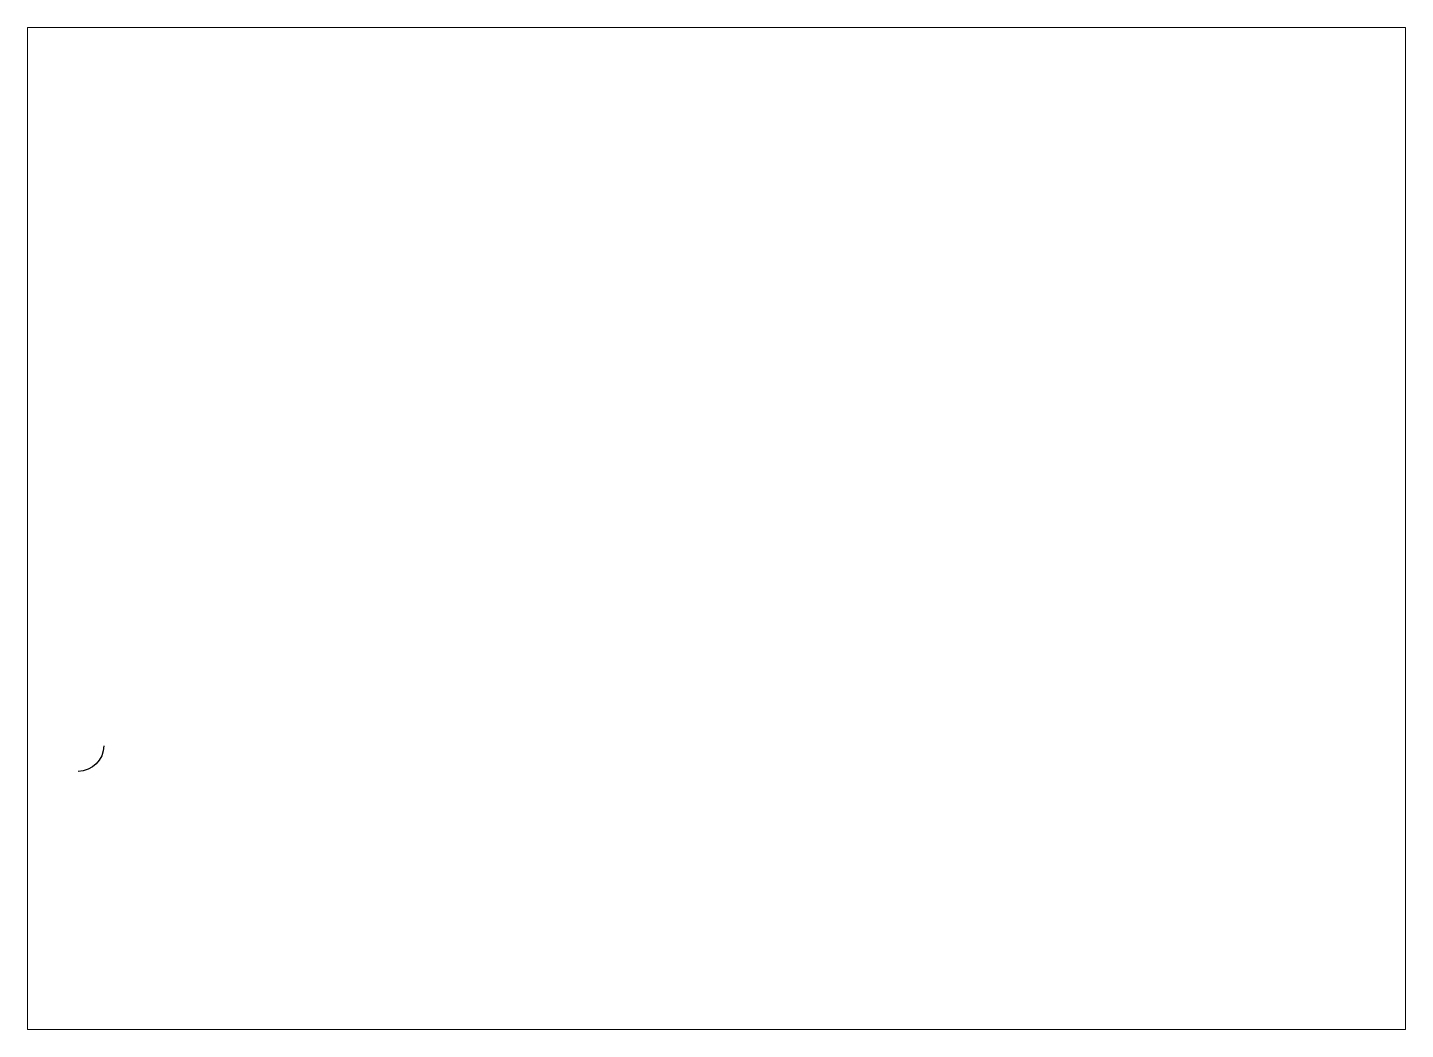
# Paper-space layout 'Layout1' of a CAD drawing. Header units: millimetres. Extents: x 28 to 251, y 20 to 182.
# The model-space entities are those that its viewports show. They can reach past a viewport. Long polylines and large blocks are cut down to what shows.
import ezdxf

# ---------------------------------------------------------------- set-up
doc = ezdxf.new("R2010")
doc.units = ezdxf.units.MM
doc.header["$LTSCALE"] = 5
doc.layers.get('0').update_dxf_attribs({"linetype": 'CONTINUOUS'})
doc.layers.add('EMERGENZE', color=3, linetype='CONTINUOUS', lineweight=9)

msp = doc.modelspace()

# ---------------------------------------------------------------- linework, layer by layer
at = {"color": 0, "linetype": 'Continuous', "extrusion": (0, 0, -1)}
msp.add_arc((-439, 326), 254, 180, 270, dxfattribs=at)

psp = doc.layouts.get("Layout1")

# ---------------------------------------------------------------- viewports
at = {"layer": 'EMERGENZE'}
psp.add_viewport(center=(139.22, 101.23), size=(222.76, 161.9673), view_center_point=(6775.99, 2482.64), view_height=9945.3066, dxfattribs=at)

doc.saveas('drawing.dxf')
